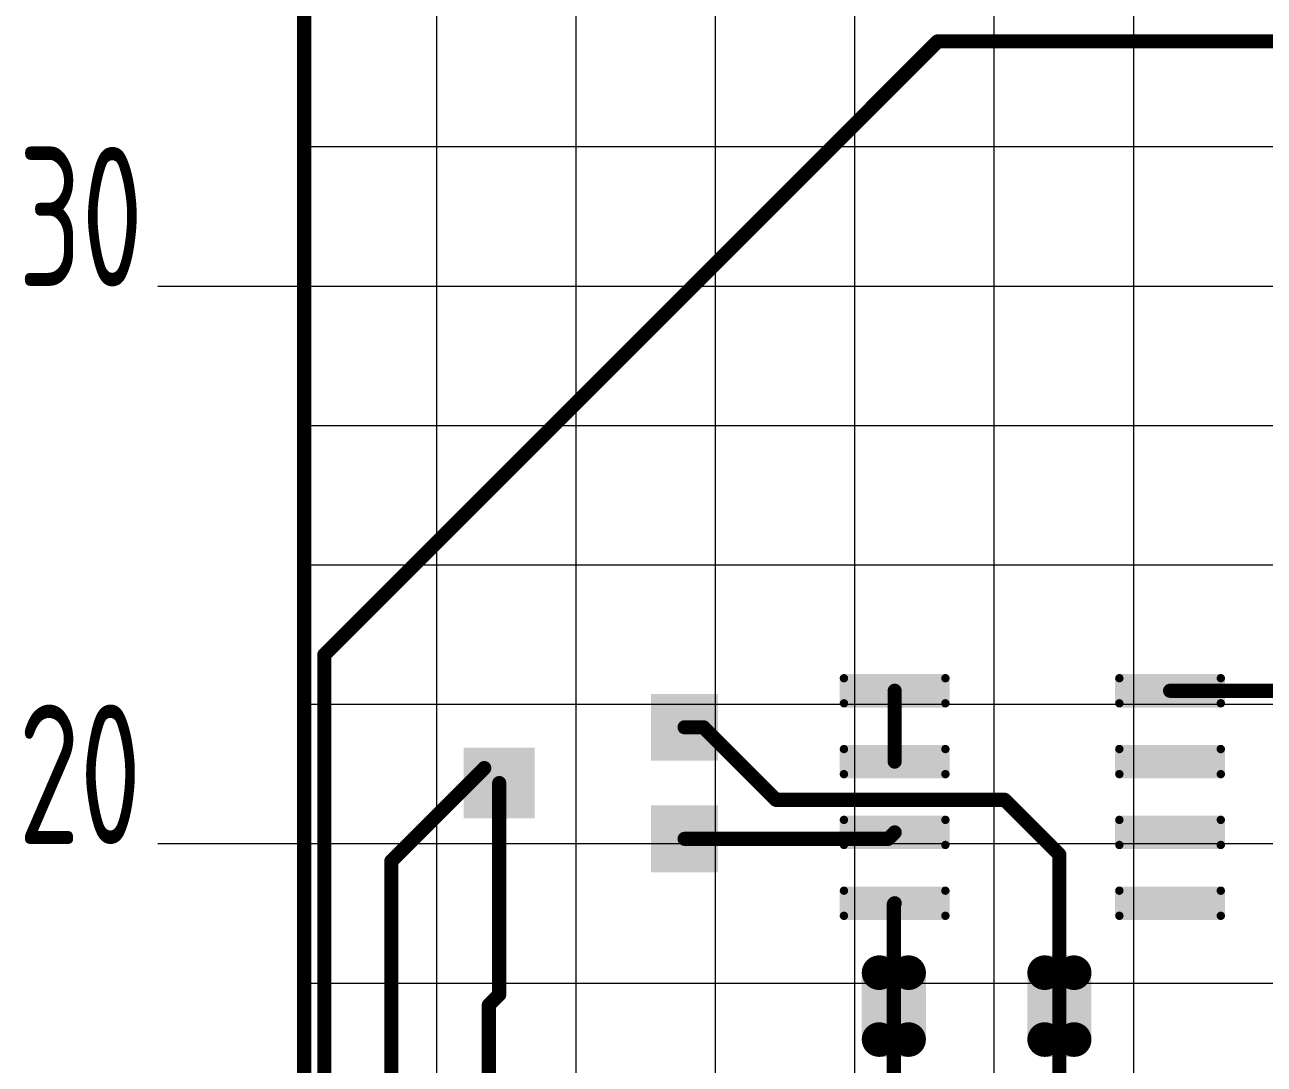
# Model space of a CAD drawing. Extents: x 1996 to 2593, y 74 to 494.
# Drawn here: x 2032.62 to 2054.85, y 333.55 to 352.19 of the extents above; entities that cross this region are included whole.
import ezdxf

# ---------------------------------------------------------------- set-up
doc = ezdxf.new("R2010")
doc.units = 0
doc.header["$MEASUREMENT"] = 0
doc.layers.get('0').update_dxf_attribs({"linetype": 'CONTINUOUS'})
doc.layers.add('KeepOutLayer', color=6, linetype='CONTINUOUS')
doc.layers.add('TopLayer', color=1, linetype='CONTINUOUS')
doc.styles.add('ЕСКД', font='eskd15.shx', dxfattribs={"width": 0.8})

# ---------------------------------------------------------------- blocks, each defined once
blk = doc.blocks.new('CAP3216X125N_1')
at = {"layer": 'TopLayer', "const_width": 0.31049976}
for points in [[(-1.90476378, 0.5995314399999999, 1), (-1.59426402, 0.5995314399999999, 1)], [(-1.37576306, 0.5995314399999999, 1), (-1.0652633, 0.5995314399999999, 1)], [(1.06520742, 0.5995314399999999, 1), (1.37570718, 0.5995314399999999, 1)], [(1.59420814, 0.5995314399999999, 1), (1.9047079, 0.5995314399999999, 1)], [(-1.90476378, -0.5994653999999999, 1), (-1.59426402, -0.5994653999999999, 1)], [(-1.37576306, -0.5994653999999999, 1), (-1.0652633, -0.5994653999999999, 1)], [(1.06520742, -0.5994653999999999, 1), (1.37570718, -0.5994653999999999, 1)], [(1.59420814, -0.5994653999999999, 1), (1.9047079, -0.5994653999999999, 1)]]:
    blk.add_lwpolyline(points, format="xyb", close=True, dxfattribs=at)
at = {"layer": 'TopLayer'}
for points in [[(-1.22051318, -0.9099651599999999), (-1.22051318, 0.9100311999999999), (-1.7495139, -0.9099651599999999), (-1.7495139, 0.9100311999999999)], [(1.74945802, -0.9099651599999999), (1.74945802, 0.9100311999999999), (1.2204573, -0.9099651599999999), (1.2204573, 0.9100311999999999)], [(-0.91001342, -0.5994653999999999), (-0.91001342, 0.5995314399999999), (-2.06001366, -0.5994653999999999), (-2.06001366, 0.5995314399999999)], [(2.05995778, -0.5994653999999999), (2.05995778, 0.5995314399999999), (0.90995754, -0.5994653999999999), (0.90995754, 0.5995314399999999)]]:
    blk.add_solid(points, dxfattribs=at)
blk = doc.blocks.new('SOIC127P599X175_8N_51')
at = {"layer": 'TopLayer', "const_width": 0.07500111999999999}
for points in [[(-3.41752174, 2.13002114, 1), (-3.34252062, 2.13002114, 1)], [(-1.59752538, 2.13002114, 1), (-1.52252426, 2.13002114, 1)], [(1.52247346, 2.13002114, 1), (1.59747458, 2.13002114, 1)], [(3.34246982, 2.13002114, 1), (3.41747094, 2.13002114, 1)], [(-3.41752174, 1.68002458, 1), (-3.34252062, 1.68002458, 1)], [(-1.59752538, 1.68002458, 1), (-1.52252426, 1.68002458, 1)], [(1.52247346, 1.68002458, 1), (1.59747458, 1.68002458, 1)], [(3.34246982, 1.68002458, 1), (3.41747094, 1.68002458, 1)], [(-3.41752174, 0.86002114, 1), (-3.34252062, 0.86002114, 1)], [(-1.59752538, 0.86002114, 1), (-1.52252426, 0.86002114, 1)], [(1.52247346, 0.86002114, 1), (1.59747458, 0.86002114, 1)], [(3.34246982, 0.86002114, 1), (3.41747094, 0.86002114, 1)], [(-3.41752174, 0.41002458, 1), (-3.34252062, 0.41002458, 1)], [(-1.59752538, 0.41002458, 1), (-1.52252426, 0.41002458, 1)], [(1.52247346, 0.41002458, 1), (1.59747458, 0.41002458, 1)], [(3.34246982, 0.41002458, 1), (3.41747094, 0.41002458, 1)], [(-3.41752174, -0.40997886, 1), (-3.34252062, -0.40997886, 1)], [(-1.59752538, -0.40997886, 1), (-1.52252426, -0.40997886, 1)], [(1.52247346, -0.40997886, 1), (1.59747458, -0.40997886, 1)], [(3.34246982, -0.40997886, 1), (3.41747094, -0.40997886, 1)], [(-3.41752174, -0.8599754199999999, 1), (-3.34252062, -0.8599754199999999, 1)], [(-1.59752538, -0.8599754199999999, 1), (-1.52252426, -0.8599754199999999, 1)], [(1.52247346, -0.8599754199999999, 1), (1.59747458, -0.8599754199999999, 1)], [(3.34246982, -0.8599754199999999, 1), (3.41747094, -0.8599754199999999, 1)], [(-3.41752174, -1.67997886, 1), (-3.34252062, -1.67997886, 1)], [(-1.59752538, -1.67997886, 1), (-1.52252426, -1.67997886, 1)], [(1.52247346, -1.67997886, 1), (1.59747458, -1.67997886, 1)], [(3.34246982, -1.67997886, 1), (3.41747094, -1.67997886, 1)], [(-3.41752174, -2.12997542, 1), (-3.34252062, -2.12997542, 1)], [(-1.59752538, -2.12997542, 1), (-1.52252426, -2.12997542, 1)], [(1.52247346, -2.12997542, 1), (1.59747458, -2.12997542, 1)], [(3.34246982, -2.12997542, 1), (3.41747094, -2.12997542, 1)]]:
    blk.add_lwpolyline(points, format="xyb", close=True, dxfattribs=at)
at = {"layer": 'TopLayer'}
for points in [[(-3.4550223, 1.68002458), (-1.4850237, 1.68002458), (-3.4550223, 2.13002114), (-1.4850237, 2.13002114)], [(-3.38002118, 1.60502346), (-1.56002482, 1.60502346), (-3.38002118, 2.20502226), (-1.56002482, 2.20502226)], [(1.4849729, 1.68002458), (3.4549715, 1.68002458), (1.4849729, 2.13002114), (3.4549715, 2.13002114)], [(1.55997402, 1.60502346), (3.37997038, 1.60502346), (1.55997402, 2.20502226), (3.37997038, 2.20502226)], [(-3.38002118, 0.33502346), (-1.56002482, 0.33502346), (-3.38002118, 0.93502226), (-1.56002482, 0.93502226)], [(1.55997402, 0.33502346), (3.37997038, 0.33502346), (1.55997402, 0.93502226), (3.37997038, 0.93502226)], [(-3.4550223, 0.41002458), (-1.4850237, 0.41002458), (-3.4550223, 0.86002114), (-1.4850237, 0.86002114)], [(1.4849729, 0.41002458), (3.4549715, 0.41002458), (1.4849729, 0.86002114), (3.4549715, 0.86002114)], [(-3.4550223, -0.8599754199999999), (-1.4850237, -0.8599754199999999), (-3.4550223, -0.40997886), (-1.4850237, -0.40997886)], [(-3.38002118, -0.93497654), (-1.56002482, -0.93497654), (-3.38002118, -0.33497774), (-1.56002482, -0.33497774)], [(1.4849729, -0.8599754199999999), (3.4549715, -0.8599754199999999), (1.4849729, -0.40997886), (3.4549715, -0.40997886)], [(1.55997402, -0.93497654), (3.37997038, -0.93497654), (1.55997402, -0.33497774), (3.37997038, -0.33497774)], [(-3.4550223, -2.12997542), (-1.4850237, -2.12997542), (-3.4550223, -1.67997886), (-1.4850237, -1.67997886)], [(-3.38002118, -2.20497654), (-1.56002482, -2.20497654), (-3.38002118, -1.60497774), (-1.56002482, -1.60497774)], [(1.4849729, -2.12997542), (3.4549715, -2.12997542), (1.4849729, -1.67997886), (3.4549715, -1.67997886)], [(1.55997402, -2.20497654), (3.37997038, -2.20497654), (1.55997402, -1.60497774), (3.37997038, -1.60497774)]]:
    blk.add_solid(points, dxfattribs=at)
blk = doc.blocks.new('TRIMPOT_SMD_TC33X_120')
at = {"layer": 'TopLayer'}
for points in [[(-0.6349923799999999, 0.9283801599999999), (0.63500762, 0.9283801599999999), (-0.6349923799999999, 2.19838016), (0.63500762, 2.19838016)], [(-1.59993838, -2.36142784), (-0.40004238, -2.36142784), (-1.59993838, -1.16153184), (-0.40004238, -1.16153184)], [(0.40005762, -2.36142784), (1.59995362, -2.36142784), (0.40005762, -1.16153184), (1.59995362, -1.16153184)]]:
    blk.add_solid(points, dxfattribs=at)

msp = doc.modelspace()

# ---------------------------------------------------------------- linework, layer by layer
at = {"lineweight": 9}
for p, q in [((2040, 397.5), (2040, 317.50000696)), ((2042.49998746, 397.5), (2042.49998746, 317.50001966)), ((2045, 397.5), (2045, 317.50000696)), ((2047.5, 397.5), (2047.5, 315.00001016)), ((2050, 397.5), (2050, 317.50000696)), ((2052.5, 397.5), (2052.5, 317.50000696)), ((2137.50001336, 350.00001016), (2037.5000127, 350.00001016)), ((2137.50001336, 347.50001016), (2035, 347.50001016)), ((2137.50001336, 345.00001016), (2037.5000127, 345.00001016)), ((2137.50001336, 342.50001016), (2037.5000127, 342.50001016)), ((2137.50001336, 340.00001016), (2037.5000127, 340.00001016)), ((2137.50001336, 337.50001016), (2035, 337.50001016)), ((2137.50001336, 335.00001016), (2037.5000127, 335.00001016))]:
    msp.add_line(p, q, dxfattribs=at)
at = {"layer": 'KeepOutLayer', "lineweight": 50, "const_width": 0.254}
msp.add_lwpolyline([(2037.627009383816, 317.5000162480341), (2037.627009383816, 381.5000162480341)], dxfattribs=at)
at = {"layer": 'TopLayer', "const_width": 0.254}
for points in [[(2037.988618814487, 340.8926017530475), (2048.988596814487, 351.8926305530476)], [(2048.988596814487, 351.8926305530476), (2055.888608414487, 351.8926305530476)], [(2037.988618814487, 324.6926341530475), (2037.988618814487, 340.8926017530475)], [(2048.218570414487, 338.9776449530476), (2048.218570414487, 340.2476449530475)], [(2053.158565614487, 340.2476449530475), (2055.048579614487, 340.2476449530475)], [(2044.450074014487, 339.5926297530476), (2044.788605214487, 339.5926297530476)], [(2044.788605214487, 339.5926297530476), (2046.088577214487, 338.2926069530475)], [(2039.188616414487, 337.1926345530475), (2040.856888414487, 338.8609573530476)], [(2039.188616414487, 337.1926345530475), (2040.856888414487, 338.8609573530476)], [(2039.188616414487, 337.1926345530475), (2040.856883334487, 338.8609522730475)], [(2040.856883334487, 338.8609522730475), (2040.856888414487, 338.8609573530476)], [(2041.125214014487, 334.7972113530475), (2041.125214014487, 338.5926317530476)], [(2046.088577214487, 338.2926069530475), (2050.188594414487, 338.2926069530475)], [(2050.188594414487, 338.2926069530475), (2051.173555614487, 337.3076457530476)], [(2044.450074014487, 337.5926337530476), (2048.103559214487, 337.5926337530476)], [(2048.103559214487, 337.5926337530476), (2048.218570414487, 337.7076449530476)], [(2039.188616414487, 332.5926437530475), (2039.188616414487, 337.1926345530475)], [(2051.173555614487, 332.3426569530475), (2051.173555614487, 337.3076457530476)], [(2048.203635214487, 336.4227097530475), (2048.218570414487, 336.4376449530475)], [(2048.203635214487, 334.5925889530475), (2048.203635214487, 336.4227097530475)], [(2040.938625614487, 334.6106229530475), (2041.125214014487, 334.7972113530475)], [(2040.938625614487, 330.8426345530475), (2040.938625614487, 334.6106229530475)], [(2048.203584414487, 334.5925381530475), (2048.203635214487, 334.5925889530475)], [(2048.203584414487, 332.3426569530475), (2048.203584414487, 334.5925381530475)]]:
    msp.add_lwpolyline(points, dxfattribs=at)
at = {"layer": 'TopLayer', "const_width": 0.127}
for points in [[(2048.925096814487, 351.8926305530476, 1), (2049.052096814487, 351.8926305530476, 1)], [(2048.925096814487, 351.8926305530476, 1), (2049.052096814487, 351.8926305530476, 1)], [(2037.925118814487, 340.8926017530475, 1), (2038.052118814487, 340.8926017530475, 1)], [(2037.925118814487, 340.8926017530475, 1), (2038.052118814487, 340.8926017530475, 1)], [(2048.155070414487, 340.2476449530475, 1), (2048.282070414487, 340.2476449530475, 1)], [(2053.095065614487, 340.2476449530475, 1), (2053.222065614487, 340.2476449530475, 1)], [(2044.386574014487, 339.5926297530476, 1), (2044.513574014487, 339.5926297530476, 1)], [(2044.725105214487, 339.5926297530476, 1), (2044.852105214487, 339.5926297530476, 1)], [(2044.725105214487, 339.5926297530476, 1), (2044.852105214487, 339.5926297530476, 1)], [(2048.155070414487, 338.9776449530476, 1), (2048.282070414487, 338.9776449530476, 1)], [(2040.793383334487, 338.8609522730475, 1), (2040.920383334487, 338.8609522730475, 1)], [(2040.793383334487, 338.8609522730475, 1), (2040.920383334487, 338.8609522730475, 1)], [(2040.793388414487, 338.8609573530476, 1), (2040.920388414487, 338.8609573530476, 1)], [(2040.793388414487, 338.8609573530476, 1), (2040.920388414487, 338.8609573530476, 1)], [(2040.793388414487, 338.8609573530476, 1), (2040.920388414487, 338.8609573530476, 1)], [(2041.061714014487, 338.5926317530476, 1), (2041.188714014487, 338.5926317530476, 1)], [(2046.025077214487, 338.2926069530475, 1), (2046.152077214487, 338.2926069530475, 1)], [(2046.025077214487, 338.2926069530475, 1), (2046.152077214487, 338.2926069530475, 1)], [(2050.125094414487, 338.2926069530475, 1), (2050.252094414487, 338.2926069530475, 1)], [(2050.125094414487, 338.2926069530475, 1), (2050.252094414487, 338.2926069530475, 1)], [(2044.386574014487, 337.5926337530476, 1), (2044.513574014487, 337.5926337530476, 1)], [(2048.040059214487, 337.5926337530476, 1), (2048.167059214487, 337.5926337530476, 1)], [(2048.040059214487, 337.5926337530476, 1), (2048.167059214487, 337.5926337530476, 1)], [(2048.155070414487, 337.7076449530476, 1), (2048.282070414487, 337.7076449530476, 1)], [(2039.125116414487, 337.1926345530475, 1), (2039.252116414487, 337.1926345530475, 1)], [(2039.125116414487, 337.1926345530475, 1), (2039.252116414487, 337.1926345530475, 1)], [(2039.125116414487, 337.1926345530475, 1), (2039.252116414487, 337.1926345530475, 1)], [(2039.125116414487, 337.1926345530475, 1), (2039.252116414487, 337.1926345530475, 1)], [(2051.110055614487, 337.3076457530476, 1), (2051.237055614487, 337.3076457530476, 1)], [(2051.110055614487, 337.3076457530476, 1), (2051.237055614487, 337.3076457530476, 1)], [(2048.140135214487, 336.4227097530475, 1), (2048.267135214487, 336.4227097530475, 1)], [(2048.140135214487, 336.4227097530475, 1), (2048.267135214487, 336.4227097530475, 1)], [(2048.155070414487, 336.4376449530475, 1), (2048.282070414487, 336.4376449530475, 1)], [(2041.061714014487, 334.7972113530475, 1), (2041.188714014487, 334.7972113530475, 1)], [(2041.061714014487, 334.7972113530475, 1), (2041.188714014487, 334.7972113530475, 1)], [(2040.875125614487, 334.6106229530475, 1), (2041.002125614487, 334.6106229530475, 1)], [(2040.875125614487, 334.6106229530475, 1), (2041.002125614487, 334.6106229530475, 1)], [(2048.140084414487, 334.5925381530475, 1), (2048.267084414487, 334.5925381530475, 1)], [(2048.140084414487, 334.5925381530475, 1), (2048.267084414487, 334.5925381530475, 1)], [(2048.140135214487, 334.5925889530475, 1), (2048.267135214487, 334.5925889530475, 1)], [(2048.140135214487, 334.5925889530475, 1), (2048.267135214487, 334.5925889530475, 1)]]:
    msp.add_lwpolyline(points, format="xyb", close=True, dxfattribs=at)

# ---------------------------------------------------------------- block references
msp.add_blockref('SOIC127P599X175_8N_51', (2050.688593414487, 338.3426220930475))
for name, p, rotation in [('TRIMPOT_SMD_TC33X_120', (2042.688594174487, 338.5926241330475), 90), ('CAP3216X125N_1', (2049.688592874487, 334.5926219730475), 180)]:
    msp.add_blockref(name, p, dxfattribs=dict(rotation=rotation))

# ---------------------------------------------------------------- texts
at = {"style": 'ЕСКД', "width": 0.8}
for s, p in [('30', (2032.5, 347.50001016)), ('20', (2032.5, 337.50001016))]:
    msp.add_text(s, height=2.5, dxfattribs=at).set_placement(p)

doc.saveas('drawing.dxf')
